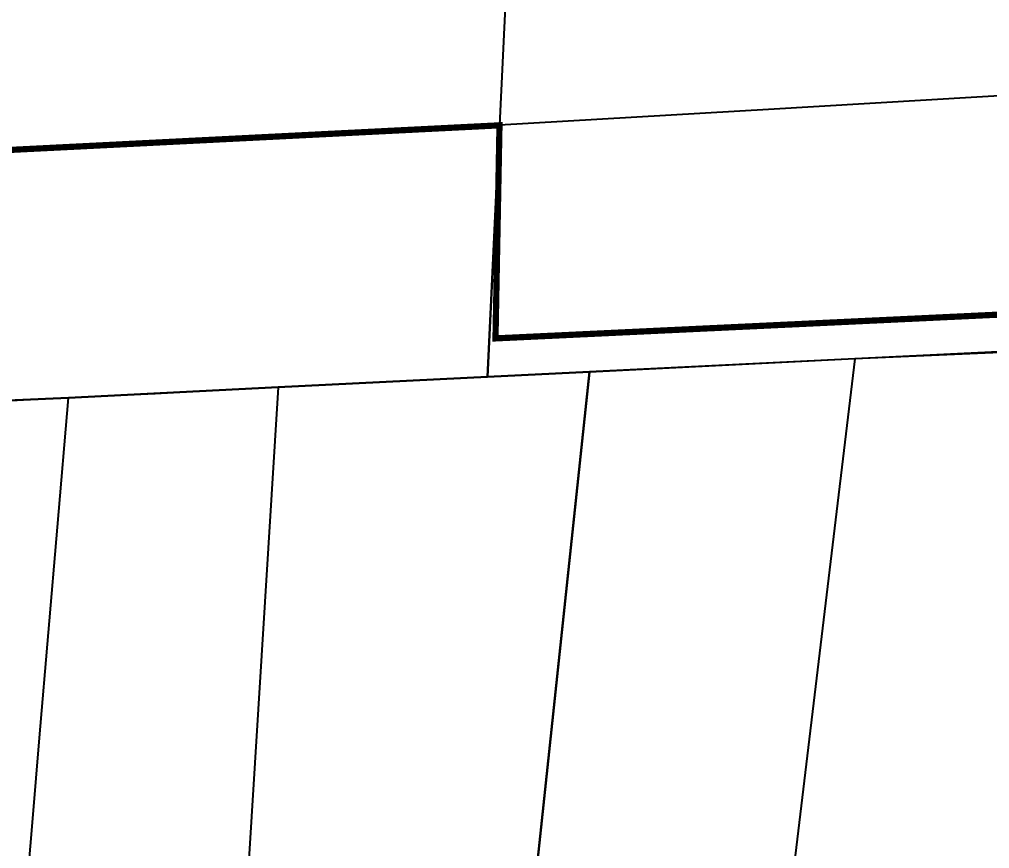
# Model space of a CAD drawing. Header units: millimetres. Extents: x -76.52126 to -76.51707, y 3.41842 to 3.42185.
# Drawn here: x -76.5206466 to -76.5204443, y 3.4204371 to 3.42061 of the extents above; entities that cross this region are included whole.
import ezdxf

# ---------------------------------------------------------------- set-up
doc = ezdxf.new("R2010")
doc.units = ezdxf.units.MM
for name, color, linetype in [('CARTOGRAFIA', 252, 'Continuous'), ('COBERTURA CTO', 30, 'Continuous'), ('COBERTURA EMPALME', 2, 'Continuous'), ('CTO POSTE 16 PUERTOS', 1, 'Continuous')]:
    doc.layers.add(name, color=color, linetype=linetype)
doc.styles.get("Standard").update_dxf_attribs({"font": 'arial.ttf'})
doc.styles.add('style2', font='verdana.ttf', dxfattribs={"height": 0.1})
doc.styles.add('TXT CTO Y SS', font='arial.ttf', dxfattribs={"height": 0.5})

# ---------------------------------------------------------------- blocks, each defined once
blk = doc.blocks.new('*U7')
at = {"lineweight": 0}
h = blk.add_hatch(color=1, dxfattribs=at)
h.dxf.hatch_style = 1
edge = h.paths.add_edge_path()
edge.add_arc((2.038040068197754, 0.2957694650176999), 0.05471359921872897, -0.1242499693409973, 359.875750030659)
edge = h.paths.add_edge_path()
edge.add_arc((2.037624585731224, 0.1041770275826623), 0.05471359921872897, -0.1242499693409973, 359.875750030659)
edge = h.paths.add_edge_path()
edge.add_arc((2.037237854846977, -0.07415712298497024), 0.05471359921872897, -0.1242499693409973, 359.875750030659)
edge = h.paths.add_edge_path()
edge.add_arc((2.036809884395911, -0.2715081750156001), 0.05471359921872897, -0.1242499693409973, 359.875750030659)
edge = h.paths.add_edge_path()
edge.add_arc((2.036383020590098, -0.4683489170371073), 0.05471359921872897, -0.1242499693409973, 359.875750030659)
edge = h.paths.add_edge_path()
edge.add_arc((2.0359752240852, -0.6563971083447937), 0.05471359921872897, -0.1242499693409973, 359.875750030659)
edge = h.paths.add_edge_path()
edge.add_arc((2.03562520627076, -0.8178016719947072), 0.05471359921872897, -0.1242499693409973, 359.875750030659)
edge = h.paths.add_edge_path()
edge.add_arc((2.03517018280921, -1.027627744359637), 0.05471359921872897, -0.1242499693409973, 359.875750030659)
h = blk.add_hatch(color=1, dxfattribs=at)
h.dxf.hatch_style = 1
edge = h.paths.add_edge_path()
edge.add_arc((0.5439760578583717, -0.3838038376672781), 0.05194566183112925, -0.1242499693409973, 359.875750030659)
h = blk.add_hatch(color=1, dxfattribs=at)
h.dxf.hatch_style = 1
edge = h.paths.add_edge_path()
edge.add_arc((2.034756096138743, -1.218576534971748), 0.05471359921872897, -0.1242499693409973, 359.875750030659)
edge = h.paths.add_edge_path()
edge.add_arc((2.034340613672212, -1.410168972406786), 0.05471359921872897, -0.1242499693409973, 359.875750030659)
edge = h.paths.add_edge_path()
edge.add_arc((2.033953882787965, -1.588503122974418), 0.05471359921872897, -0.1242499693409973, 359.875750030659)
edge = h.paths.add_edge_path()
edge.add_arc((2.0335259123369, -1.785854175005048), 0.05471359921872897, -0.1242499693409973, 359.875750030659)
edge = h.paths.add_edge_path()
edge.add_arc((2.033099048531086, -1.982694917026556), 0.05471359921872897, -0.1242499693409973, 359.875750030659)
edge = h.paths.add_edge_path()
edge.add_arc((2.032691252026189, -2.170743108334242), 0.05471359921872897, -0.1242499693409973, 359.875750030659)
edge = h.paths.add_edge_path()
edge.add_arc((2.032341234211748, -2.332147671984155), 0.05471359921872897, -0.1242499693409973, 359.875750030659)
edge = h.paths.add_edge_path()
edge.add_arc((2.031886210750198, -2.541973744349085), 0.05471359921872897, -0.1242499693409973, 359.875750030659)
h = blk.add_hatch(color=1, dxfattribs=at)
h.dxf.hatch_style = 1
edge = h.paths.add_edge_path()
edge.add_arc((0.54069208579936, -1.898149837656726), 0.05194566183112925, -0.1242499693409973, 359.875750030659)
at = {"color": 1, "lineweight": 0}
for p, q in [((0.5933397471003361, -0.3798749818062159), (1.78330321336002, 0.374721054570804)), ((1.780019241301008, -1.139624945418648), (1.78330321336002, 0.374721054570804)), ((1.78330321336002, 0.374721054570804), (1.983485933620659, 0.3742869434363332)), ((1.983485933620659, 0.3742869434363332), (1.980201961561647, -1.140059056553115)), ((1.98314443591495, 0.2168112781892741), (1.983485933620659, 0.3742869434363332)), ((1.782961715654312, 0.2172453893237414), (1.98314443591495, 0.2168112781892741)), ((1.782527919798422, 0.01720805423882332), (1.98271064005906, 0.01677394310435254)), ((1.782121812782029, -0.1700610591370424), (1.982304533042667, -0.1704951702715096)), ((1.781734164487348, -0.3488182574032468), (1.981916884747986, -0.349252368537714)), ((0.5933397471003361, -0.3798749818062159), (1.780019241301008, -1.139624945418648)), ((1.781318828867053, -0.5403429792782912), (1.981501549127691, -0.5407770904127585)), ((1.780894261615054, -0.7361247058695692), (1.981076981875692, -0.7365588170040365)), ((1.780497384716469, -0.9191375126349559), (1.980680104977108, -0.9195716237694231)), ((0.5900557750413244, -1.894220981795664), (1.780019241301008, -1.139624945418644)), ((1.776735269241997, -2.653970945408096), (1.780019241301008, -1.139624945418644)), ((1.980201961561647, -1.140059056553115), (1.780019241301008, -1.139624945418648)), ((1.780019241301008, -1.139624945418644), (1.980201961561647, -1.140059056553115)), ((1.980201961561647, -1.140059056553115), (1.976917989502635, -2.654405056542563)), ((1.979860463855939, -1.297534721800174), (1.980201961561647, -1.140059056553115)), ((1.7796777435953, -1.297100610665707), (1.979860463855939, -1.297534721800174)), ((1.77924394773941, -1.497137945750625), (1.979426668000049, -1.497572056885096)), ((1.778837840723017, -1.684407059126491), (1.979020560983656, -1.684841170260958)), ((0.5900557750413244, -1.894220981795664), (1.776735269241997, -2.653970945408096)), ((1.778450192428336, -1.863164257392695), (1.978632912688975, -1.863598368527162)), ((1.778034856808041, -2.054688979267739), (1.978217577068679, -2.055123090402207)), ((1.777610289556042, -2.250470705859017), (1.97779300981668, -2.250904816993485)), ((1.777213412657458, -2.433483512624404), (1.977396132918096, -2.433917623758871)), ((1.980201961561647, -2.642939733618494), (1.780019241301008, -2.642505622484027))]:
    blk.add_line(p, q, dxfattribs=at)
for centre in [(2.038028655333605, 0.2954304605723816), (2.037613172867088, 0.1038380231428864), (2.037226441982829, -0.07449612743028844), (2.036798471531788, -0.2718471794498338), (2.036371607725974, -0.4686879214713411), (2.035963811221075, -0.6567361127790274), (2.035613793406623, -0.8181406764344832), (2.035158769945085, -1.027966748793871), (2.034744683274594, -1.218915539417067), (2.034329200808076, -1.410507976846562), (2.033942469923817, -1.588842127419737), (2.033514499472776, -1.786193179439282), (2.033087635666962, -1.983033921460789), (2.032679839162064, -2.171082112768476), (2.032329821347612, -2.332486676423931), (2.031874797886073, -2.542312748783319)]:
    blk.add_circle(centre, 0.05471359921872897, dxfattribs=at)
at = {"color": 2, "lineweight": 0}
blk.add_ellipse((1.405816862639429, -1.075883738916037), major_axis=(0.004557272916813445, 1.954041828242874), ratio=0.5536576209151705, start_param=4.159629210123316, end_param=10.4428145173029, dxfattribs=at)
at = {"color": 1, "lineweight": 0, "attachment_point": 1, "rotation": 359.875750030659}
for s, width, heights, insert, char_height in [('\\pxsm0.95;1\\P2\\P3\\P4\\P5\\P6\\P7\\P8', 12.01395749957801, [52.35627762601921], (1.852877797037454, 0.3555203752303111), 0.1174596764261007), ('1:8', 8.215003159624752, [0], (0.9754199662721743, -0.1953748581753931), 0.3585048917005609), ('\\pxsm0.95;9\\P10\\P11\\P12\\P13\\P14\\P15\\P16', 12.01395749957801, [52.35627762601921], (1.793800269719213, -1.169582539994735), 0.1174596764261007), ('1:8', 8.215003159624752, [0], (0.9721359942131627, -1.709720858164841), 0.3585048917005609)]:
    blk.add_mtext_dynamic_manual_height_columns(s, width=width, gutter_width=4.760265510852324, heights=heights, dxfattribs=dict(at, insert=insert, char_height=char_height))
at = {"color": 1, "lineweight": 0}
for tag, p, style in [('OSPCTONAME', (2.6968535139065, -0.468086668579371), 'style2'), ('ATP', (2.701116349809077, -1.172197493476247), 'style2'), ('OSPSSNAME1', (2.685725179444507, -1.854919751554757), 'TXT CTO Y SS'), ('OSPSSNAME2', (2.685725179444507, -2.474977327908814), 'TXT CTO Y SS')]:
    blk.add_attdef(tag, p, '', height=0.5, dxfattribs=dict(at, style=style))

msp = doc.modelspace()

# ---------------------------------------------------------------- linework, layer by layer
at = {"layer": 'CARTOGRAFIA'}
for points in [[(-76.52054512881517, 3.420615663737975), (-76.5205464598061, 3.420587950546745)], [(-76.52028494433983, 3.420603422172119), (-76.52049035703607, 3.420591269663985)], [(-76.52049035703607, 3.420591269663985), (-76.5205464598061, 3.420587950546745)], [(-76.5205464598061, 3.420587950546745), (-76.52058562988026, 3.420585980945019)], [(-76.5205464598061, 3.420587950546745), (-76.52054898056161, 3.42053546493173)], [(-76.52058562988026, 3.420585980945019), (-76.52061491431454, 3.420584508407613)], [(-76.52061491431454, 3.420584508407613), (-76.52076839228761, 3.420576790973994)], [(-76.5204723978772, 3.420539278668569), (-76.52052772511746, 3.420536501435548)], [(-76.5204723978772, 3.420539278668569), (-76.52048460948066, 3.420437351902931)], [(-76.52044243103086, 3.420540707812163), (-76.5204723978772, 3.420539278668569)], [(-76.52054898056161, 3.42053546493173), (-76.52059258483717, 3.420533338605876)], [(-76.52052772511746, 3.420536501435548), (-76.52054898056161, 3.42053546493173)], [(-76.52053313183791, 3.42048547499928), (-76.52052772511746, 3.420536501435548)], [(-76.52059258483717, 3.420533338605876), (-76.52061827285291, 3.420531956261241)], [(-76.52059258483717, 3.420533338605876), (-76.5206064449398, 3.420310587142579)], [(-76.52063632856374, 3.420531083146328), (-76.52064832430409, 3.420530503077883)], [(-76.52063861437858, 3.420504116846699), (-76.52063632856374, 3.420531083146328)], [(-76.52061827285291, 3.420531956261241), (-76.52063632856374, 3.420531083146328)], [(-76.52064233595814, 3.420460212612509), (-76.52063861437858, 3.420504116846699)], [(-76.52055109451834, 3.420315950833013), (-76.52053313183791, 3.42048547499928)], [(-76.52064376571292, 3.420443345458464), (-76.52064233595814, 3.420460212612509)], [(-76.52065515286307, 3.420309008521711), (-76.52064376571292, 3.420443345458464)], [(-76.52048460948066, 3.420437351902931), (-76.5204860051112, 3.420425702978376)]]:
    msp.add_lwpolyline(points, dxfattribs=at)
at = {"layer": 'COBERTURA CTO'}
for points in [[(-76.5205489845186, 3.420535462803285), (-76.52054646376126, 3.420587948460136), (-76.52076839641558, 3.420576788877382), (-76.52080169671098, 3.42057623086964), (-76.52089086907762, 3.420580774524181), (-76.52097194790548, 3.419671928773253), (-76.52089887082474, 3.419670246733743), (-76.52062215512632, 3.419685012006424), (-76.52063515955814, 3.419750446895135), (-76.520624188118, 3.419843543311229), (-76.52060995394748, 3.419950651691009), (-76.52075088402415, 3.419944697450203), (-76.52074782887502, 3.419978476455411), (-76.5208044103976, 3.419983593990194), (-76.52078715275928, 3.420167964489677), (-76.52079842578786, 3.420227889982355), (-76.52079293469541, 3.420302689367757), (-76.52078099812496, 3.420465288753233), (-76.52069958949613, 3.42046232811151), (-76.5206935877406, 3.420528602443822), (-76.52063633258803, 3.420531081014245), (-76.5205925888269, 3.420533336475613)], [(-76.52058244194376, 3.419951814069803), (-76.52053075384828, 3.41995399787845), (-76.52048260126247, 3.419956032295316), (-76.52042750643267, 3.419958360020585), (-76.52041461151674, 3.420074231397278), (-76.52034873156953, 3.420076609355759), (-76.52033698654958, 3.420077293383995), (-76.52027663136431, 3.420079699697792), (-76.52024050446488, 3.420433032821505), (-76.52030139120069, 3.420438645356965), (-76.52037113851219, 3.420434054036717), (-76.52043216240708, 3.42043112705994), (-76.52042121830999, 3.420541499553449), (-76.52047240177234, 3.420539276542852), (-76.52052772905625, 3.420536499308922), (-76.52055109837164, 3.420315948536311), (-76.52056459851627, 3.420182333293608)], [(-76.52078099812496, 3.420465288753233), (-76.52079842578786, 3.420227889982355), (-76.52078715284841, 3.42016796448331), (-76.5208044103976, 3.419983593992923), (-76.52074782887502, 3.419978476455411), (-76.52075088403143, 3.419944697449294), (-76.52069485956525, 3.419947064466553), (-76.5206402081887, 3.419949373449866), (-76.52060995394748, 3.419950651691009), (-76.52058244194376, 3.419951814069803), (-76.52056459859267, 3.420182333289061), (-76.52055147647951, 3.420312366455049), (-76.52055109837346, 3.42031594850175), (-76.52052772905625, 3.420536499308012), (-76.52054898598288, 3.42053543228519), (-76.5205925888269, 3.420533336475613), (-76.52063633258803, 3.420531081014245), (-76.5206935877406, 3.420528602443822), (-76.52069958949613, 3.42046232811151)]]:
    msp.add_lwpolyline(points, close=True, dxfattribs=at)
at = {"layer": 'COBERTURA EMPALME', "const_width": 1.296613031525144e-06}
msp.add_lwpolyline([(-76.52016305724823, 3.420561065859031), (-76.52021762627368, 3.420558186512265), (-76.52022234433929, 3.420494241463414), (-76.52029666880816, 3.420489875472297), (-76.52042669035535, 3.420486313307149), (-76.52041952988766, 3.420549544177515), (-76.52054729609604, 3.420543507427351), (-76.52054646375785, 3.420587948460364), (-76.52076845364417, 3.420576787889216), (-76.520801696256, 3.420576230846903), (-76.52089086907375, 3.420580774524408), (-76.52095071499298, 3.419909937175959), (-76.52101619773119, 3.419312724169989)], dxfattribs=at)

# ---------------------------------------------------------------- block references
at = {"layer": 'CTO POSTE 16 PUERTOS', "xscale": 1.642047226567274e-05, "yscale": 1.642047226567274e-05, "zscale": 1.642047226567274e-05, "rotation": 89.21264335143587}
msp.add_blockref('*U7', (-76.52043776288575, 3.420298946405288), dxfattribs=at).add_auto_attribs({'OSPCTONAME': 'CT5/6-3-08', 'ATP': 'COLON-CTO5/6-SP3-CA08', 'OSPSSNAME1': 'SS5-3-08', 'OSPSSNAME2': 'SS6-3-08'})

doc.saveas('drawing.dxf')
